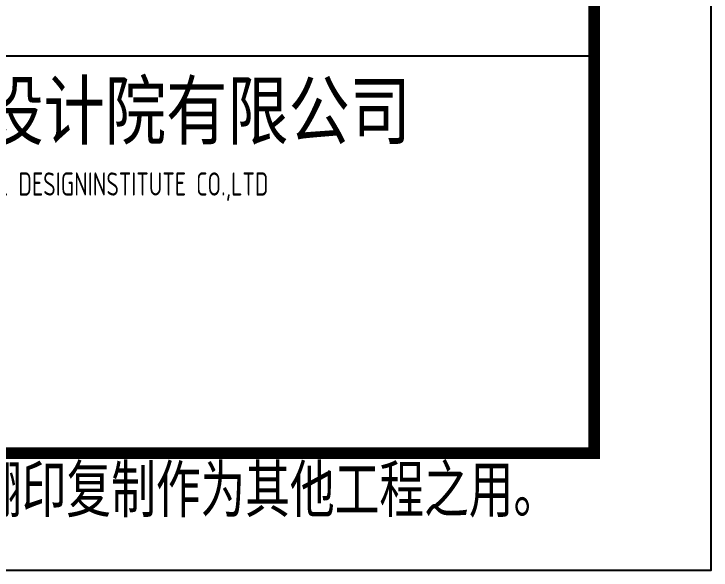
# Model space of a CAD drawing. Extents: x -446699 to 757189, y -606167 to -103070.
# Drawn here: x -368560 to -362596, y -542431 to -537673 of the extents above; entities that cross this region are included whole.
import ezdxf

# ---------------------------------------------------------------- set-up
doc = ezdxf.new("R2010")
doc.units = 0
doc.header["$LTSCALE"] = 1000
doc.header["$MEASUREMENT"] = 0
doc.layers.add('14', color=14, linetype='Continuous')
doc.layers.add('PUB_TITLE', color=4, linetype='Continuous')
doc.styles.add('HT', font='')
doc.styles.add('HZTXT', font='romane.shx', dxfattribs={"width": 0.7, "bigfont": 'hztxt.shx'})
doc.styles.get("Standard").update_dxf_attribs({"font": 'gbenor.shx', "bigfont": 'gbcbig.shx'})
doc.styles.get('HT').set_extended_font_data('SimHei')

# ---------------------------------------------------------------- blocks, each defined once
blk = doc.blocks.new('YHYHHRR')
at = {"layer": '14', "color": 14}
blk.add_line((256880.6, 464249.5), (266880.6, 464249.5), dxfattribs=at)
blk.add_line((256880.6, 464249.5), (266880.6, 464249.5), dxfattribs=at)
at = {"layer": '14', "style": 'HT', "width": 0.8}
blk.add_text('广州亚泰建筑设计院有限公司', height=480, dxfattribs=at).set_placement((258509.2, 463541.6))
at = {"layer": '14', "width": 0.8}
blk.add_text('GUANGZHOU ASIA TOP ARCHITECTURAL DESIGNINSTITUTE CO.,LTD', height=198, rotation=359.99972, dxfattribs=at).set_placement((258506.5, 463053.6, -24844.8))
at = {"layer": '14', "style": 'HZTXT', "width": 0.85}
blk.add_text('图纸版权属设计单位所有，未经许可，外人及外单位不得翻印复制作为其他工程之用。', height=450, rotation=359.99972, dxfattribs=at).set_placement((252042.7, 460301.2))

msp = doc.modelspace()

# ---------------------------------------------------------------- linework, layer by layer
at = {"layer": 'PUB_TITLE'}
msp.add_lwpolyline([(-446696, -542430.7), (-362596, -542430.7), (-362596, -483030.7), (-446696, -483030.7)], close=True, dxfattribs=at)
at = {"layer": 'PUB_TITLE', "const_width": 100}
msp.add_lwpolyline([(-444196, -541430.7), (-363596, -541430.7), (-363596, -484030.7), (-444196, -484030.7)], close=True, dxfattribs=at)

# ---------------------------------------------------------------- block references
msp.add_blockref('YHYHHRR', (-630481.6, -1002280.2))

doc.saveas('drawing.dxf')
